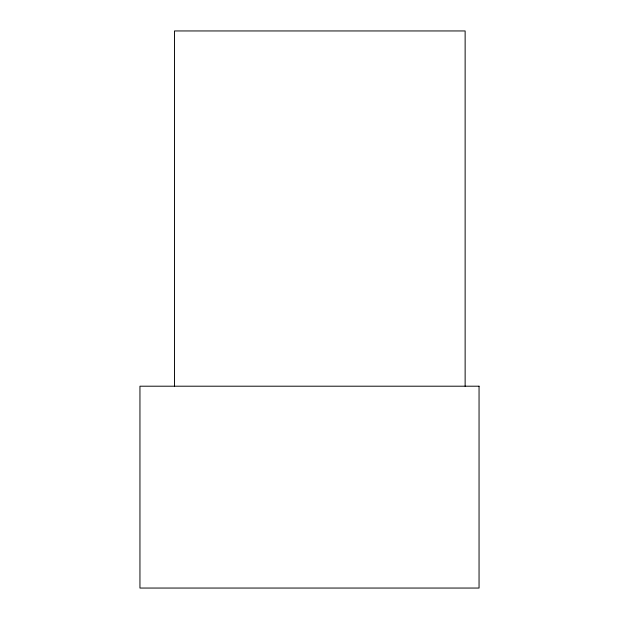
<?xml version="1.0" encoding="UTF-8"?>
<svg xmlns="http://www.w3.org/2000/svg" width="619" height="619" viewBox="0 0 619 619"><rect width="100%" height="100%" fill="white"/><g stroke="black" fill="none" stroke-linecap="round" stroke-linejoin="round"><path stroke-width="0.93" d="M465.132 386.202L465.132 30.95L174.473 30.95L174.473 386.202M479.052 386.202L139.948 386.202L139.948 588.05L479.052 588.05L479.052 386.202"/></g></svg>
